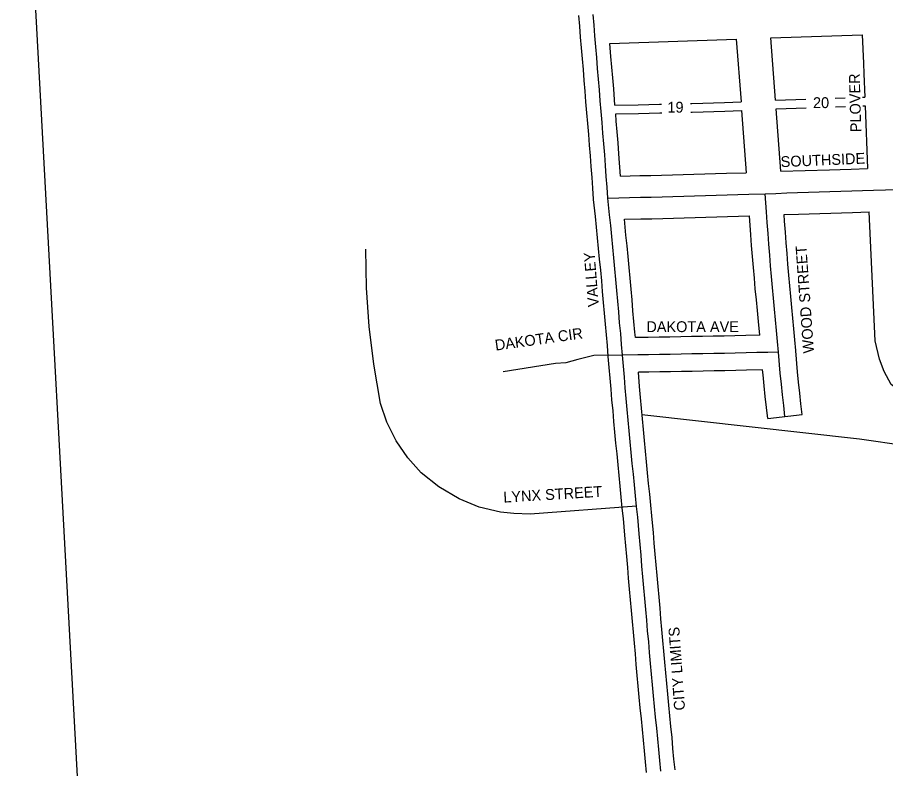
# Model space of a CAD drawing. Extents: x 1958108 to 2336688, y 15676069 to 16284877.
# Drawn here: x 2308674 to 2310678, y 15839783 to 15841517 of the extents above; entities that cross this region are included whole.
import ezdxf

# ---------------------------------------------------------------- set-up
doc = ezdxf.new("R2010")
doc.units = 0
for name, color, linetype in [('L18', 7, 'Continuous'), ('L2', 7, 'Continuous'), ('L23', 7, 'Continuous'), ('L3', 7, 'Continuous'), ('L9', 7, 'Continuous')]:
    doc.layers.add(name, color=color, linetype=linetype)

msp = doc.modelspace()

# ---------------------------------------------------------------- linework, layer by layer
at = {"layer": 'L18'}
for p, q in [((2310333.4, 15841466.6), (2310344.2, 15841321.5)), ((2310424.1, 15841325.6), (2310413.4, 15841469.4)), ((2310345.6, 15841301.5), (2310356.3, 15841158.3)), ((2310436.2, 15841161.6), (2310425.6, 15841305.7)), ((2310405.8, 15840591.5), (2310485.3, 15840600.6))]:
    msp.add_line(p, q, dxfattribs=at)
for points in [[(2310004.1, 15841097.4), (2310002.2, 15841122.4), (2310000.4, 15841147.3), (2309998.5, 15841172.2), (2309996.7, 15841197.2), (2309994.8, 15841221.9), (2309992.8, 15841246.7), (2309990.6, 15841271.6), (2309988.6, 15841296.5), (2309986.4, 15841321.6), (2309984.6, 15841346.5), (2309982.5, 15841371.3), (2309980.4, 15841396.2), (2309978.3, 15841421.1), (2309976.2, 15841446.1), (2309974.1, 15841471), (2309972, 15841496.1), (2309970.1, 15841521)], [(2310041.5, 15841456.6), (2310333.4, 15841466.6)], [(2310413.4, 15841469.4), (2310623.9, 15841476.6)], [(2310623.9, 15841476.6), (2310626.8, 15841411.3), (2310627.9, 15841386.3), (2310630.2, 15841332.7)], [(2310053.2, 15841313.7), (2310050.4, 15841351.7), (2310048.2, 15841376.8), (2310046.1, 15841401.7), (2310044.1, 15841426.7), (2310041.5, 15841456.6)], [(2310424.1, 15841325.6), (2310493.7, 15841328)], [(2310561.4, 15841330.4), (2310584.6, 15841331.1)], [(2310624.7, 15841332.5), (2310630.2, 15841332.7)], [(2310053.2, 15841313.7), (2310107.1, 15841315), (2310131.7, 15841315.6), (2310156.3, 15841316.2), (2310161, 15841316.3)], [(2310227.9, 15841318.2), (2310230.9, 15841318.3), (2310255.9, 15841319), (2310280.9, 15841319.7), (2310305.9, 15841320.5), (2310344.2, 15841321.5)], [(2310425.6, 15841305.7), (2310494.4, 15841308)], [(2310562.1, 15841310.4), (2310585.4, 15841311.2)], [(2310625, 15841312.5), (2310630.9, 15841312.7)], [(2310630.9, 15841312.7), (2310635.8, 15841167.8)], [(2310055, 15841293.8), (2310107.5, 15841295), (2310132.2, 15841295.6), (2310156.8, 15841296.2), (2310161.6, 15841296.4)], [(2310066.3, 15841150.5), (2310062.5, 15841202), (2310060.6, 15841227.1), (2310058.5, 15841252.2), (2310056.4, 15841277.2), (2310055, 15841293.8)], [(2310228.5, 15841298.2), (2310231.4, 15841298.3), (2310256.5, 15841299), (2310281.4, 15841299.7), (2310306.5, 15841300.5), (2310345.6, 15841301.5)], [(2310436.2, 15841161.6), (2310548.1, 15841165.2), (2310573.2, 15841166), (2310598.2, 15841166.7), (2310635.8, 15841167.8)], [(2310066.3, 15841150.5), (2310110.9, 15841151.5), (2310135.8, 15841152.1), (2310160.7, 15841152.8), (2310185.7, 15841153.5), (2310210.4, 15841154.2), (2310235.5, 15841154.9), (2310260.5, 15841155.6), (2310285.5, 15841156.3), (2310310.5, 15841157), (2310356.3, 15841158.3)], [(2310037.8, 15840734.6), (2310035.7, 15840759.5), (2310033.6, 15840784.2), (2310031.2, 15840809.1), (2310029.1, 15840834.2), (2310027, 15840859.1), (2310024.9, 15840883.9), (2310022.6, 15840908.6), (2310020.3, 15840933.5), (2310017.9, 15840958.4), (2310015.6, 15840983.1), (2310013, 15841008), (2310010.6, 15841032.9), (2310008, 15841057.6), (2310004.1, 15841096.6)], [(2310443.7, 15841061.5), (2310476.7, 15841062.8), (2310501.5, 15841063.7), (2310526.5, 15841064.5), (2310551.2, 15841065.2), (2310576.1, 15841066), (2310601.2, 15841066.7), (2310640.3, 15841067.9)], [(2310960.6, 15840598.2), (2310757.9, 15840631.5), (2310720, 15840647), (2310690.9, 15840669.4), (2310674.5, 15840699.9), (2310663.8, 15840727.7), (2310653.6, 15840770.6), (2310640.3, 15841067.9)], [(2310075.2, 15841050.7), (2310113.2, 15841051.5), (2310138.3, 15841052.2), (2310163.4, 15841052.8), (2310188.5, 15841053.5), (2310213.3, 15841054.2), (2310238.3, 15841054.9), (2310263.3, 15841055.6), (2310288.3, 15841056.3), (2310313.4, 15841057.1), (2310338.4, 15841057.8), (2310363.7, 15841058.5)], [(2310100.4, 15840777.8), (2310099.3, 15840790.1), (2310097, 15840815), (2310094.9, 15840839.7), (2310092.8, 15840864.7), (2310090.7, 15840889.7), (2310088.3, 15840914.8), (2310086, 15840939.7), (2310083.6, 15840964.6), (2310081.2, 15840989.6), (2310078.6, 15841014.5), (2310075.2, 15841050.7)], [(2310387.3, 15840783.3), (2310384.3, 15840815.1), (2310381.9, 15840840), (2310379.6, 15840864.9), (2310377.2, 15840890), (2310375.1, 15840915), (2310372.8, 15840939.9), (2310370.6, 15840965.2), (2310368.8, 15840990.3), (2310366.9, 15841015.2), (2310363.7, 15841058.5)], [(2310471, 15840748), (2310468.6, 15840772.9), (2310466.3, 15840797.8), (2310463.9, 15840822.7), (2310461.6, 15840847.6), (2310459.2, 15840872.5), (2310456.9, 15840897.2), (2310454.8, 15840922.1), (2310452.4, 15840947), (2310450.4, 15840971.5), (2310448.5, 15840996.2), (2310446.7, 15841021.2), (2310444.8, 15841046.1), (2310443.7, 15841061.5)], [(2310387.3, 15840783.3), (2310355.2, 15840782.6), (2310330.2, 15840782), (2310305.2, 15840781.5), (2310280.2, 15840781), (2310255.2, 15840780.5), (2310230.3, 15840780), (2310205.3, 15840779.6), (2310180.3, 15840779.2), (2310155.3, 15840778.7), (2310130.3, 15840778.3), (2310100.4, 15840777.8)], [(2310485.3, 15840600.6), (2310482.4, 15840625.3), (2310479.9, 15840649.9), (2310477.2, 15840674.8), (2310474.7, 15840699.1), (2310471, 15840747.3)], [(2310072.9, 15840359.9), (2310070.2, 15840384.9), (2310067.9, 15840409.8), (2310065.3, 15840434.7), (2310062.9, 15840459.6), (2310060.3, 15840484.4), (2310058, 15840509.5), (2310055.6, 15840534.4), (2310053.3, 15840559.3), (2310050.9, 15840584.3), (2310048.8, 15840609.2), (2310046.4, 15840634.2), (2310044.3, 15840659.2), (2310042.2, 15840684.2), (2310040.1, 15840708.9), (2310037.8, 15840734.3)], [(2310394.1, 15840703.4), (2310357, 15840702.6), (2310331.9, 15840702.1), (2310306.9, 15840701.5), (2310281.9, 15840701), (2310256.8, 15840700.5), (2310231.7, 15840700), (2310206.7, 15840699.6), (2310181.7, 15840699.2), (2310156.6, 15840698.7), (2310131.6, 15840698.3), (2310107.3, 15840697.9)], [(2310138.5, 15840366.7), (2310135.9, 15840391.5), (2310133.6, 15840416.3), (2310131, 15840441.2), (2310128.6, 15840466.1), (2310126, 15840491), (2310123.7, 15840515.7), (2310121.3, 15840540.6), (2310119, 15840565.5), (2310116.6, 15840590.2), (2310114.5, 15840615.1), (2310112.2, 15840640), (2310110.1, 15840664.8), (2310107.3, 15840697.9)], [(2310405.8, 15840591.5), (2310402.9, 15840616.5), (2310400.3, 15840641.6), (2310397.7, 15840666.5), (2310395, 15840691.9), (2310394.1, 15840703.4)], [(2310191.9, 15839780.4), (2310189.5, 15839805.4), (2310187.2, 15839830.2), (2310185.1, 15839855.2), (2310182.5, 15839880.5), (2310179.9, 15839905.2), (2310177.5, 15839929.9), (2310175.2, 15839954.8), (2310172.8, 15839979.7), (2310170.5, 15840004.4), (2310168.4, 15840029.3), (2310166, 15840054.2), (2310163.9, 15840079.1), (2310161.6, 15840104), (2310159.5, 15840128.8), (2310157.4, 15840153.9), (2310155, 15840178.8), (2310152.9, 15840203.7), (2310150.6, 15840228.6), (2310148.5, 15840253.3), (2310146.4, 15840278.4), (2310144, 15840303.3), (2310141.9, 15840328.1), (2310138.5, 15840366.2)], [(2310126.2, 15839774.5), (2310123.8, 15839799.2), (2310121.5, 15839824.3), (2310119.4, 15839849), (2310116.8, 15839873.6), (2310114.2, 15839898.6), (2310111.8, 15839923.7), (2310109.5, 15839948.6), (2310107.1, 15839973.5), (2310104.8, 15839998.5), (2310102.6, 15840023.4), (2310100.3, 15840048.3), (2310098.2, 15840073.2), (2310095.9, 15840098.1), (2310093.7, 15840123.2), (2310091.6, 15840148), (2310089.3, 15840172.9), (2310087.2, 15840197.8), (2310084.8, 15840222.7), (2310082.7, 15840247.8), (2310080.6, 15840272.5), (2310078.3, 15840297.4), (2310076.2, 15840322.4), (2310072.8, 15840360.4)]]:
    msp.add_lwpolyline(points, dxfattribs=at)
at = {"layer": 'L2'}
for p, q in [((2308674, 15842298.6), (2308843.6, 15839187.1)), ((2310115.6, 15840600.6), (2310617.9, 15840544.4)), ((2310617.9, 15840544.4), (2312663.4, 15840248.7))]:
    msp.add_line(p, q, dxfattribs=at)
at = {"layer": 'L3'}
msp.add_line((2310070.7, 15840737.3), (2310004.4, 15840736.9), dxfattribs=at)
for points in [[(2310037, 15841099.9), (2310035.1, 15841124.8), (2310033.3, 15841149.8), (2310031.4, 15841174.7), (2310029.6, 15841199.6), (2310027.7, 15841224.5), (2310025.6, 15841249.5), (2310023.5, 15841274.4), (2310021.4, 15841299.3), (2310019.3, 15841324.2), (2310017.5, 15841349.1), (2310015.4, 15841374.1), (2310013.3, 15841399), (2310011.2, 15841423.9), (2310009.1, 15841448.8), (2310007, 15841473.8), (2310004.9, 15841498.7), (2310003, 15841523.6)], [(2310678, 15841119.1), (2310703, 15841119.8), (2310728, 15841120.6), (2310753.1, 15841121.4), (2310778.1, 15841122.2), (2310803.1, 15841123), (2310827.9, 15841123.8), (2310852.9, 15841124.7), (2310877.9, 15841125.6), (2310903, 15841126.4), (2310928, 15841127.3), (2310953, 15841128.2), (2310978, 15841129), (2311003, 15841129.9), (2311027.8, 15841130.8), (2311052.8, 15841131.7), (2311093.6, 15841133.1)], [(2310037, 15841099.9), (2310062, 15841100.4), (2310087, 15841101), (2310112, 15841101.5), (2310137.1, 15841102.1), (2310162.1, 15841102.8), (2310187.1, 15841103.5), (2310211.9, 15841104.2), (2310236.9, 15841104.9), (2310261.9, 15841105.6), (2310286.9, 15841106.3), (2310311.9, 15841107), (2310337, 15841107.7), (2310362, 15841108.5), (2310399.8, 15841109.5)], [(2310399.8, 15841109.5), (2310424.8, 15841110.6), (2310449.8, 15841111.8), (2310474.8, 15841112.8), (2310499.9, 15841113.6), (2310524.9, 15841114.4), (2310549.6, 15841115.2), (2310574.7, 15841116), (2310599.7, 15841116.7), (2310624.7, 15841117.5), (2310649.7, 15841118.2), (2310678, 15841119.1)], [(2310431.1, 15840744.2), (2310428.8, 15840769.1), (2310426.5, 15840794), (2310424.1, 15840818.9), (2310421.8, 15840843.8), (2310419.4, 15840868.7), (2310417, 15840893.6), (2310414.9, 15840918.5), (2310412.6, 15840943.4), (2310410.5, 15840968.3), (2310408.6, 15840993.3), (2310406.8, 15841018.2), (2310404.9, 15841043.1), (2310403.1, 15841068.1), (2310399.8, 15841109.5)], [(2310070.7, 15840737.3), (2310068.6, 15840762.2), (2310066.5, 15840787.2), (2310064.1, 15840812.1), (2310062, 15840837), (2310059.9, 15840861.9), (2310057.8, 15840886.8), (2310055.5, 15840911.7), (2310053.1, 15840936.6), (2310050.8, 15840961.5), (2310048.4, 15840986.4), (2310045.8, 15841011.2), (2310043.5, 15841036.1), (2310040.9, 15841061), (2310037, 15841099.9)], [(2310103.3, 15840389.1), (2309857.4, 15840370.6), (2309819.7, 15840371.8), (2309789.1, 15840375), (2309739.7, 15840386.4), (2309694, 15840405.8), (2309646.8, 15840433.2), (2309606, 15840466), (2309574.9, 15840500.4), (2309548.5, 15840539.3), (2309526.8, 15840582.7), (2309512.5, 15840625.9), (2309496.5, 15840716.6), (2309485.8, 15840803.7), (2309479.8, 15840892.5), (2309478.6, 15840981.9)], [(2310004.4, 15840736.9), (2309967.8, 15840727.3), (2309939.6, 15840719.7), (2309916.3, 15840717.9), (2309795.5, 15840699.2)], [(2310431.1, 15840744.2), (2310406.1, 15840743.7), (2310381.1, 15840743.2), (2310356.1, 15840742.6), (2310331.1, 15840742.1), (2310306.1, 15840741.5), (2310281.1, 15840741), (2310256, 15840740.5), (2310231, 15840740), (2310206, 15840739.6), (2310181, 15840739.2), (2310156, 15840738.7), (2310131, 15840738.3), (2310105.9, 15840737.9), (2310070.7, 15840737.3)], [(2310105.7, 15840363.3), (2310103.1, 15840388.2), (2310100.7, 15840413), (2310098.1, 15840437.9), (2310095.8, 15840462.8), (2310093.2, 15840487.7), (2310090.8, 15840512.6), (2310088.5, 15840537.5), (2310086.1, 15840562.4), (2310083.8, 15840587.3), (2310081.7, 15840612.2), (2310079.3, 15840637.1), (2310077.2, 15840662), (2310075.1, 15840686.9), (2310073, 15840711.8), (2310070.7, 15840737.3)], [(2310445.5, 15840596.1), (2310442.7, 15840620.9), (2310440.1, 15840645.8), (2310437.5, 15840670.6), (2310434.9, 15840695.5), (2310431.1, 15840744.2)], [(2310159, 15839777.4), (2310156.7, 15839802.3), (2310154.3, 15839827.2), (2310152.2, 15839852.1), (2310149.6, 15839877), (2310147, 15839901.9), (2310144.7, 15839926.8), (2310142.3, 15839951.7), (2310140, 15839976.6), (2310137.6, 15840001.5), (2310135.5, 15840026.3), (2310133.2, 15840051.3), (2310131.1, 15840076.2), (2310128.7, 15840101.1), (2310126.6, 15840126), (2310124.5, 15840150.9), (2310122.2, 15840175.8), (2310120.1, 15840200.7), (2310117.7, 15840225.6), (2310115.6, 15840250.5), (2310113.5, 15840275.5), (2310111.2, 15840300.4), (2310109.1, 15840325.2), (2310105.7, 15840363.3)]]:
    msp.add_lwpolyline(points, dxfattribs=at)

# ---------------------------------------------------------------- texts
at = {"layer": 'L23'}
for s, p in [('20', (2310510.4, 15841307.4)), ('19', (2310174.4, 15841296.8))]:
    msp.add_text(s, height=25, dxfattribs=at).set_placement(p)
at = {"layer": 'L9'}
for s, rotation, p in [('PLOVER', 91.5654, (2310621.9, 15841252.1)), ('SOUTHSIDE', 2.4408, (2310436.3, 15841171)), ('WOOD STREET', 94.1411, (2310512.9, 15840742.6)), ('VALLEY ', 94.6308, (2310016.3, 15840849.8)), ('DAKOTA CIR', 8, (2309778, 15840747.7)), ('LYNX STREET', 3.4408, (2309796.4, 15840397)), ('CITY LIMITS', 94.0581, (2310215.2, 15839918.4))]:
    msp.add_text(s, height=25, rotation=rotation, dxfattribs=at).set_placement(p)
msp.add_text('DAKOTA AVE', height=25, dxfattribs=at).set_placement((2310125.7, 15840790.5))

doc.saveas('drawing.dxf')
